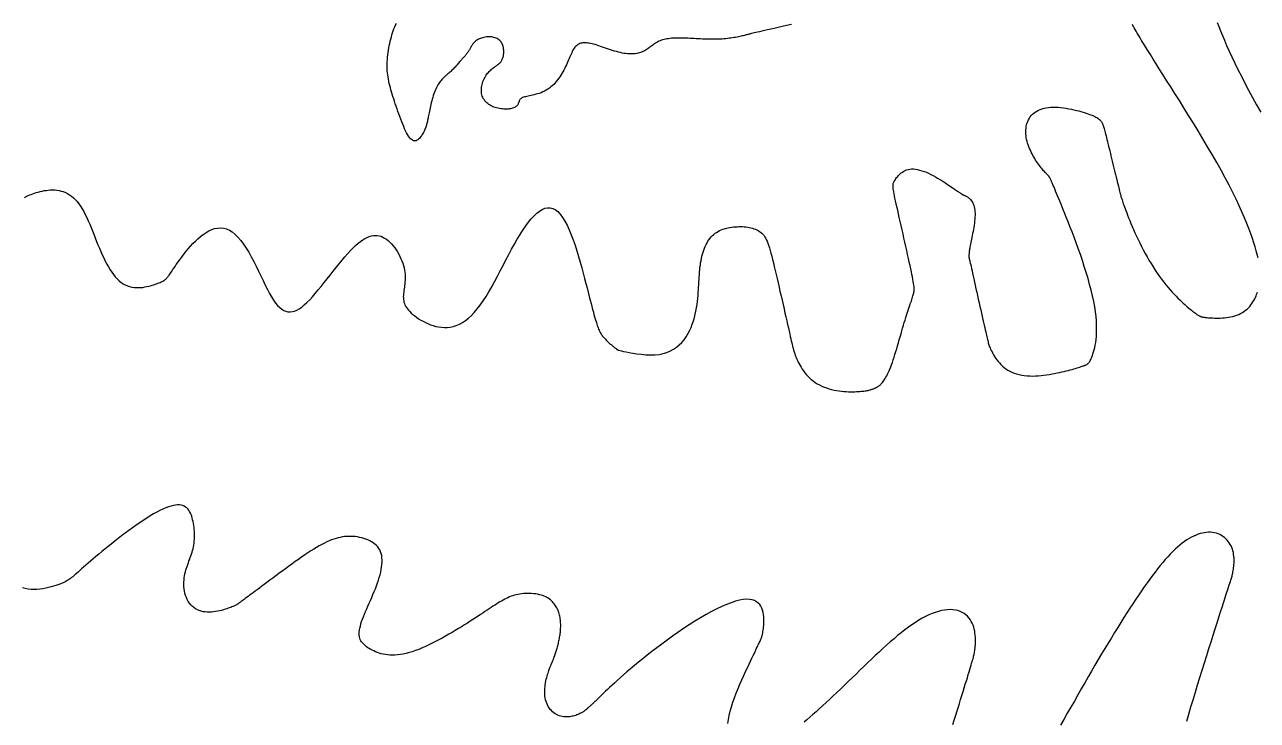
# Model space of a CAD drawing. Header units: millimetres. Extents: x 183 to 709, y 54 to 434.
# Drawn here: x 451.3 to 588.3, y 264.9 to 342.2 of the extents above; entities that cross this region are included whole.
import ezdxf

# ---------------------------------------------------------------- set-up
doc = ezdxf.new("R2010")
doc.units = ezdxf.units.MM

msp = doc.modelspace()

# ---------------------------------------------------------------- linework, layer by layer
for points in [[(536.51, 342.22), (535.98, 342.1), (535.49, 341.98), (535.03, 341.88), (534.6, 341.78), (534.21, 341.7), (533.86, 341.62), (533.53, 341.54), (533.24, 341.48), (532.98, 341.42), (532.75, 341.37), (532.55, 341.32), (532.37, 341.28), (532.22, 341.24), (532.09, 341.21), (531.98, 341.18), (531.88, 341.16), (531.8, 341.13), (531.72, 341.11), (531.64, 341.09), (531.56, 341.07), (531.48, 341.05), (531.38, 341.02), (531.28, 341), (531.16, 340.97), (531.04, 340.94), (530.91, 340.91), (530.77, 340.88), (530.62, 340.85), (530.47, 340.82), (530.31, 340.79), (530.14, 340.76), (529.96, 340.74), (529.78, 340.71), (529.59, 340.68), (529.4, 340.66), (529.21, 340.64), (529, 340.62), (528.8, 340.6), (528.59, 340.59), (528.38, 340.58), (528.16, 340.57), (527.95, 340.57), (527.73, 340.57), (527.51, 340.57), (527.28, 340.57), (527.06, 340.58), (526.83, 340.59), (526.61, 340.6), (526.38, 340.61), (526.15, 340.62), (525.93, 340.64), (525.7, 340.65), (525.48, 340.66), (525.26, 340.67), (525.04, 340.68), (524.82, 340.69), (524.6, 340.7), (524.39, 340.71), (524.18, 340.71), (523.98, 340.71), (523.78, 340.71), (523.58, 340.7), (523.39, 340.69), (523.2, 340.68), (523.02, 340.66), (522.84, 340.64), (522.67, 340.61), (522.51, 340.58), (522.35, 340.55), (522.2, 340.5), (522.06, 340.46), (521.92, 340.41), (521.79, 340.35), (521.66, 340.29), (521.54, 340.22), (521.42, 340.15), (521.31, 340.08), (521.2, 340.01), (521.1, 339.93), (520.99, 339.85), (520.89, 339.77), (520.79, 339.69), (520.68, 339.62), (520.58, 339.54), (520.47, 339.47), (520.36, 339.4), (520.24, 339.33), (520.12, 339.27), (520, 339.21), (519.87, 339.16), (519.74, 339.11), (519.61, 339.06), (519.46, 339.03), (519.32, 339), (519.16, 338.97), (519.01, 338.95), (518.84, 338.94), (518.67, 338.94), (518.49, 338.95), (518.31, 338.96), (518.12, 338.98), (517.92, 339.01), (517.71, 339.05), (517.5, 339.1), (517.29, 339.15), (517.07, 339.21), (516.85, 339.27), (516.62, 339.34), (516.4, 339.41), (516.18, 339.49), (515.96, 339.56), (515.74, 339.64), (515.52, 339.71), (515.31, 339.79), (515.11, 339.85), (514.91, 339.92), (514.71, 339.98), (514.53, 340.03), (514.35, 340.07), (514.19, 340.11), (514.03, 340.14), (513.87, 340.16), (513.73, 340.18), (513.59, 340.19), (513.46, 340.18), (513.33, 340.17), (513.21, 340.16), (513.1, 340.13), (512.99, 340.09), (512.89, 340.05), (512.79, 339.99), (512.7, 339.93), (512.61, 339.86), (512.53, 339.77), (512.45, 339.68), (512.38, 339.58), (512.3, 339.47), (512.23, 339.35), (512.16, 339.22), (512.09, 339.08), (512.02, 338.93), (511.95, 338.78), (511.88, 338.62), (511.81, 338.45), (511.74, 338.28), (511.66, 338.1), (511.58, 337.92), (511.5, 337.73), (511.41, 337.54), (511.32, 337.35), (511.22, 337.16), (511.12, 336.97), (511.01, 336.79), (510.89, 336.6), (510.78, 336.42), (510.65, 336.24), (510.52, 336.06), (510.38, 335.89), (510.24, 335.73), (510.1, 335.57), (509.94, 335.42), (509.78, 335.28), (509.62, 335.14), (509.44, 335.02), (509.27, 334.91), (509.08, 334.81), (508.89, 334.72), (508.7, 334.64), (508.51, 334.57), (508.31, 334.51), (508.12, 334.46), (507.93, 334.41), (507.75, 334.37), (507.58, 334.33), (507.41, 334.29), (507.26, 334.26), (507.11, 334.23), (506.98, 334.2), (506.85, 334.17), (506.74, 334.14), (506.64, 334.1), (506.56, 334.06), (506.49, 334.01), (506.43, 333.96), (506.38, 333.91), (506.34, 333.86), (506.3, 333.8), (506.27, 333.74), (506.25, 333.68), (506.23, 333.62), (506.2, 333.56), (506.18, 333.5), (506.16, 333.43), (506.13, 333.37), (506.1, 333.31), (506.06, 333.25), (506.01, 333.2), (505.95, 333.14), (505.89, 333.09), (505.81, 333.04), (505.73, 333), (505.63, 332.96), (505.53, 332.92), (505.42, 332.89), (505.29, 332.86), (505.16, 332.84), (505.02, 332.83), (504.87, 332.82), (504.72, 332.82), (504.56, 332.82), (504.4, 332.84), (504.24, 332.85), (504.07, 332.88), (503.91, 332.91), (503.75, 332.95), (503.6, 333), (503.45, 333.05), (503.3, 333.11), (503.15, 333.18), (503.02, 333.26), (502.89, 333.34), (502.76, 333.43), (502.65, 333.53), (502.54, 333.64), (502.44, 333.75), (502.35, 333.87), (502.27, 333.99), (502.2, 334.13), (502.15, 334.27), (502.11, 334.42), (502.08, 334.57), (502.06, 334.73), (502.05, 334.89), (502.05, 335.06), (502.07, 335.22), (502.09, 335.39), (502.13, 335.55), (502.17, 335.71), (502.23, 335.87), (502.29, 336.02), (502.35, 336.17), (502.43, 336.31), (502.5, 336.45), (502.58, 336.57), (502.66, 336.69), (502.75, 336.8), (502.83, 336.9), (502.92, 337), (503, 337.08), (503.09, 337.16), (503.18, 337.24), (503.26, 337.31), (503.34, 337.37), (503.43, 337.43), (503.51, 337.49), (503.59, 337.55), (503.67, 337.6), (503.75, 337.65), (503.82, 337.71), (503.89, 337.76), (503.96, 337.81), (504.02, 337.87), (504.09, 337.93), (504.14, 337.99), (504.2, 338.05), (504.25, 338.12), (504.3, 338.19), (504.34, 338.27), (504.38, 338.35), (504.41, 338.43), (504.45, 338.52), (504.47, 338.61), (504.5, 338.71), (504.52, 338.81), (504.53, 338.92), (504.54, 339.02), (504.55, 339.13), (504.55, 339.24), (504.54, 339.35), (504.53, 339.46), (504.52, 339.57), (504.5, 339.68), (504.47, 339.79), (504.44, 339.9), (504.4, 340), (504.35, 340.1), (504.3, 340.19), (504.24, 340.29), (504.17, 340.37), (504.09, 340.45), (504.01, 340.53), (503.91, 340.6), (503.81, 340.66), (503.7, 340.71), (503.58, 340.75), (503.45, 340.79), (503.32, 340.81), (503.18, 340.83), (503.04, 340.85), (502.9, 340.85), (502.76, 340.84), (502.62, 340.83), (502.48, 340.81), (502.34, 340.79), (502.2, 340.75), (502.08, 340.71), (501.95, 340.67), (501.84, 340.62), (501.73, 340.57), (501.63, 340.51), (501.54, 340.46), (501.45, 340.4), (501.37, 340.33), (501.3, 340.27), (501.24, 340.2), (501.18, 340.13), (501.12, 340.06), (501.07, 339.98), (501.02, 339.91), (500.97, 339.84), (500.93, 339.76), (500.89, 339.69), (500.84, 339.61), (500.8, 339.54), (500.76, 339.47), (500.72, 339.39), (500.67, 339.32), (500.62, 339.25), (500.58, 339.18), (500.53, 339.11), (500.47, 339.03), (500.42, 338.96), (500.36, 338.89), (500.3, 338.82), (500.24, 338.75), (500.17, 338.67), (500.11, 338.6), (500.04, 338.52), (499.97, 338.44), (499.9, 338.36), (499.83, 338.28), (499.75, 338.19), (499.68, 338.11), (499.6, 338.02), (499.53, 337.93), (499.45, 337.84), (499.37, 337.75), (499.29, 337.66), (499.21, 337.57), (499.13, 337.48), (499.04, 337.39), (498.96, 337.3), (498.87, 337.22), (498.78, 337.13), (498.7, 337.04), (498.61, 336.96), (498.51, 336.88), (498.42, 336.8), (498.33, 336.72), (498.23, 336.64), (498.14, 336.57), (498.04, 336.48), (497.95, 336.4), (497.85, 336.31), (497.76, 336.22), (497.67, 336.12), (497.57, 336.01), (497.48, 335.9), (497.39, 335.78), (497.31, 335.65), (497.22, 335.51), (497.14, 335.37), (497.06, 335.21), (496.99, 335.05), (496.91, 334.87), (496.84, 334.69), (496.78, 334.51), (496.71, 334.32), (496.65, 334.12), (496.6, 333.92), (496.54, 333.73), (496.49, 333.53), (496.44, 333.33), (496.4, 333.14), (496.35, 332.95), (496.31, 332.76), (496.28, 332.59), (496.24, 332.42), (496.21, 332.25), (496.18, 332.1), (496.15, 331.96), (496.13, 331.83), (496.1, 331.7), (496.08, 331.58), (496.05, 331.46), (496.03, 331.34), (496, 331.23), (495.97, 331.12), (495.94, 331.02), (495.91, 330.91), (495.87, 330.8), (495.83, 330.69), (495.78, 330.58), (495.73, 330.47), (495.68, 330.35), (495.62, 330.23), (495.56, 330.11), (495.49, 329.99), (495.42, 329.88), (495.34, 329.77), (495.26, 329.66), (495.17, 329.57), (495.08, 329.48), (494.99, 329.41), (494.9, 329.35), (494.8, 329.31), (494.7, 329.29), (494.6, 329.29), (494.5, 329.31), (494.39, 329.35), (494.29, 329.43), (494.18, 329.53), (494.07, 329.65), (493.96, 329.81), (493.85, 329.98), (493.74, 330.18), (493.63, 330.39), (493.52, 330.63), (493.42, 330.88), (493.31, 331.14), (493.2, 331.42), (493.09, 331.7), (492.99, 331.99), (492.89, 332.28), (492.78, 332.57), (492.68, 332.86), (492.59, 333.15), (492.49, 333.42), (492.4, 333.69), (492.32, 333.96), (492.23, 334.22), (492.15, 334.47), (492.08, 334.72), (492, 334.96), (491.94, 335.2), (491.88, 335.44), (491.82, 335.68), (491.77, 335.92), (491.72, 336.15), (491.68, 336.39), (491.65, 336.62), (491.62, 336.86), (491.6, 337.1), (491.59, 337.35), (491.59, 337.59), (491.59, 337.84), (491.6, 338.09), (491.61, 338.34), (491.63, 338.59), (491.66, 338.85), (491.69, 339.1), (491.73, 339.36), (491.77, 339.61), (491.81, 339.86), (491.87, 340.11), (491.92, 340.36), (491.98, 340.6), (492.05, 340.84), (492.12, 341.07), (492.19, 341.3), (492.26, 341.52), (492.34, 341.73), (492.43, 341.94), (492.52, 342.13), (492.61, 342.32)], [(588.37, 316.31), (588.28, 316.68), (588.17, 317.08), (588.05, 317.51), (587.9, 317.97), (587.74, 318.46), (587.56, 318.98), (587.35, 319.54), (587.12, 320.12), (586.87, 320.75), (586.58, 321.4), (586.27, 322.09), (585.93, 322.81), (585.55, 323.57), (585.15, 324.36), (584.71, 325.18), (584.25, 326.02), (583.77, 326.88), (583.27, 327.76), (582.75, 328.64), (582.23, 329.52), (581.7, 330.4), (581.18, 331.26), (580.65, 332.12), (580.13, 332.95), (579.62, 333.76), (579.13, 334.54), (578.66, 335.28), (578.21, 335.99), (577.78, 336.66), (577.39, 337.28), (577.03, 337.85), (576.7, 338.38), (576.4, 338.87), (576.12, 339.32), (575.87, 339.73), (575.64, 340.1), (575.43, 340.44), (575.25, 340.75), (575.09, 341.02), (574.94, 341.26), (574.81, 341.48), (574.7, 341.67), (574.61, 341.84), (574.53, 341.98), (574.46, 342.11), (574.4, 342.21)], [(583.83, 342.43), (584, 341.99), (584.19, 341.52), (584.4, 341.01), (584.62, 340.46), (584.87, 339.88), (585.15, 339.27), (585.45, 338.61), (585.78, 337.93), (586.13, 337.21), (586.51, 336.47), (586.9, 335.7), (587.32, 334.92), (587.76, 334.12), (588.21, 333.3), (588.68, 332.48)], [(451.27, 322.99), (451.4, 323.06), (451.54, 323.14), (451.7, 323.21), (451.86, 323.28), (452.03, 323.35), (452.21, 323.42), (452.39, 323.48), (452.59, 323.55), (452.79, 323.61), (453.01, 323.66), (453.23, 323.71), (453.45, 323.76), (453.68, 323.79), (453.92, 323.82), (454.15, 323.84), (454.39, 323.84), (454.64, 323.84), (454.88, 323.81), (455.12, 323.78), (455.36, 323.72), (455.59, 323.65), (455.83, 323.56), (456.06, 323.44), (456.28, 323.31), (456.5, 323.15), (456.72, 322.97), (456.92, 322.76), (457.13, 322.54), (457.32, 322.29), (457.51, 322.03), (457.69, 321.74), (457.87, 321.43), (458.04, 321.11), (458.21, 320.77), (458.37, 320.41), (458.53, 320.05), (458.68, 319.67), (458.83, 319.29), (458.99, 318.91), (459.14, 318.52), (459.29, 318.13), (459.45, 317.75), (459.6, 317.37), (459.76, 317), (459.92, 316.64), (460.09, 316.28), (460.26, 315.94), (460.43, 315.6), (460.61, 315.28), (460.79, 314.98), (460.98, 314.69), (461.17, 314.43), (461.37, 314.18), (461.58, 313.95), (461.79, 313.75), (462.01, 313.57), (462.24, 313.42), (462.48, 313.3), (462.72, 313.19), (462.96, 313.11), (463.21, 313.05), (463.46, 313.02), (463.7, 312.99), (463.95, 312.99), (464.19, 313), (464.42, 313.02), (464.65, 313.06), (464.87, 313.1), (465.09, 313.15), (465.29, 313.2), (465.48, 313.26), (465.66, 313.31), (465.82, 313.37), (465.97, 313.42), (466.11, 313.47), (466.24, 313.52), (466.36, 313.57), (466.47, 313.62), (466.57, 313.67), (466.67, 313.72), (466.75, 313.77), (466.83, 313.83), (466.91, 313.88), (466.98, 313.94), (467.05, 314.01), (467.11, 314.07), (467.18, 314.15), (467.24, 314.22), (467.3, 314.3), (467.37, 314.39), (467.44, 314.49), (467.51, 314.59), (467.59, 314.71), (467.68, 314.85), (467.78, 314.99), (467.89, 315.16), (468.01, 315.34), (468.15, 315.54), (468.3, 315.76), (468.46, 315.99), (468.64, 316.24), (468.83, 316.49), (469.03, 316.76), (469.25, 317.03), (469.49, 317.32), (469.74, 317.6), (470, 317.88), (470.27, 318.15), (470.55, 318.42), (470.85, 318.67), (471.15, 318.9), (471.46, 319.1), (471.77, 319.28), (472.09, 319.43), (472.41, 319.54), (472.74, 319.6), (473.07, 319.63), (473.39, 319.6), (473.72, 319.51), (474.05, 319.37), (474.37, 319.17), (474.69, 318.9), (475, 318.59), (475.31, 318.23), (475.61, 317.82), (475.91, 317.38), (476.2, 316.91), (476.48, 316.41), (476.76, 315.89), (477.03, 315.36), (477.28, 314.82), (477.54, 314.29), (477.79, 313.77), (478.03, 313.26), (478.27, 312.79), (478.5, 312.35), (478.73, 311.95), (478.96, 311.59), (479.19, 311.28), (479.41, 311.01), (479.64, 310.79), (479.87, 310.6), (480.1, 310.46), (480.33, 310.36), (480.56, 310.31), (480.8, 310.29), (481.05, 310.32), (481.3, 310.38), (481.56, 310.49), (481.82, 310.64), (482.1, 310.83), (482.38, 311.06), (482.67, 311.33), (482.98, 311.64), (483.29, 311.98), (483.6, 312.34), (483.93, 312.73), (484.26, 313.13), (484.59, 313.54), (484.92, 313.97), (485.25, 314.39), (485.59, 314.81), (485.92, 315.23), (486.25, 315.64), (486.57, 316.04), (486.89, 316.42), (487.2, 316.77), (487.5, 317.1), (487.79, 317.4), (488.08, 317.67), (488.35, 317.91), (488.62, 318.11), (488.87, 318.29), (489.12, 318.45), (489.36, 318.57), (489.6, 318.67), (489.83, 318.73), (490.05, 318.78), (490.27, 318.79), (490.48, 318.78), (490.69, 318.75), (490.9, 318.69), (491.1, 318.6), (491.3, 318.49), (491.5, 318.36), (491.7, 318.21), (491.89, 318.03), (492.07, 317.84), (492.25, 317.64), (492.42, 317.42), (492.58, 317.19), (492.73, 316.95), (492.87, 316.7), (493, 316.45), (493.12, 316.2), (493.22, 315.95), (493.32, 315.69), (493.39, 315.44), (493.46, 315.19), (493.51, 314.94), (493.55, 314.71), (493.57, 314.47), (493.58, 314.25), (493.58, 314.03), (493.58, 313.82), (493.56, 313.61), (493.54, 313.41), (493.52, 313.22), (493.5, 313.03), (493.47, 312.84), (493.45, 312.66), (493.42, 312.49), (493.4, 312.32), (493.39, 312.15), (493.38, 311.99), (493.39, 311.83), (493.4, 311.68), (493.42, 311.53), (493.45, 311.38), (493.5, 311.23), (493.56, 311.08), (493.64, 310.93), (493.73, 310.78), (493.84, 310.63), (493.97, 310.48), (494.11, 310.32), (494.27, 310.17), (494.45, 310.01), (494.65, 309.85), (494.86, 309.7), (495.08, 309.54), (495.32, 309.39), (495.57, 309.25), (495.83, 309.11), (496.11, 308.99), (496.39, 308.87), (496.69, 308.77), (496.99, 308.68), (497.3, 308.62), (497.62, 308.58), (497.94, 308.56), (498.27, 308.57), (498.6, 308.6), (498.93, 308.67), (499.27, 308.78), (499.61, 308.92), (499.94, 309.1), (500.28, 309.32), (500.61, 309.59), (500.94, 309.89), (501.27, 310.24), (501.6, 310.63), (501.93, 311.05), (502.25, 311.51), (502.57, 312.01), (502.89, 312.53), (503.21, 313.08), (503.53, 313.65), (503.84, 314.25), (504.16, 314.85), (504.47, 315.46), (504.78, 316.06), (505.09, 316.66), (505.41, 317.25), (505.72, 317.82), (506.04, 318.37), (506.35, 318.89), (506.67, 319.38), (506.98, 319.84), (507.29, 320.26), (507.6, 320.64), (507.91, 320.97), (508.22, 321.26), (508.52, 321.5), (508.82, 321.68), (509.12, 321.81), (509.41, 321.87), (509.7, 321.87), (509.99, 321.79), (510.27, 321.65), (510.54, 321.43), (510.81, 321.14), (511.07, 320.78), (511.32, 320.37), (511.57, 319.91), (511.81, 319.41), (512.04, 318.86), (512.26, 318.29), (512.47, 317.69), (512.67, 317.07), (512.86, 316.45), (513.04, 315.82), (513.21, 315.2), (513.37, 314.6), (513.52, 314.02), (513.67, 313.46), (513.8, 312.95), (513.92, 312.47), (514.04, 312.02), (514.14, 311.61), (514.24, 311.23), (514.33, 310.88), (514.42, 310.55), (514.5, 310.26), (514.57, 309.99), (514.64, 309.74), (514.71, 309.51), (514.77, 309.3), (514.83, 309.12), (514.88, 308.94), (514.93, 308.79), (514.98, 308.64), (515.03, 308.51), (515.08, 308.39), (515.13, 308.28), (515.17, 308.17), (515.22, 308.08), (515.27, 307.99), (515.32, 307.9), (515.38, 307.81), (515.43, 307.73), (515.49, 307.64), (515.56, 307.56), (515.62, 307.48), (515.69, 307.4), (515.76, 307.32), (515.83, 307.25), (515.91, 307.17), (515.98, 307.09), (516.06, 307.02), (516.14, 306.94), (516.22, 306.87), (516.3, 306.79), (516.38, 306.72), (516.46, 306.66), (516.54, 306.59), (516.61, 306.53), (516.69, 306.47), (516.76, 306.41), (516.83, 306.35), (516.9, 306.3), (516.96, 306.25), (517.02, 306.21), (517.07, 306.17), (517.12, 306.13), (517.18, 306.1), (517.25, 306.06), (517.34, 306.03), (517.46, 305.99), (517.63, 305.95), (517.85, 305.9), (518.13, 305.84), (518.48, 305.77), (518.88, 305.7), (519.34, 305.64), (519.82, 305.58), (520.32, 305.54), (520.83, 305.52), (521.33, 305.53), (521.81, 305.57), (522.26, 305.66), (522.68, 305.78), (523.07, 305.95), (523.42, 306.14), (523.75, 306.37), (524.05, 306.62), (524.33, 306.9), (524.58, 307.2), (524.8, 307.52), (525.01, 307.85), (525.19, 308.2), (525.35, 308.56), (525.49, 308.92), (525.62, 309.29), (525.73, 309.66), (525.82, 310.03), (525.9, 310.39), (525.97, 310.75), (526.02, 311.1), (526.07, 311.45), (526.1, 311.79), (526.13, 312.12), (526.16, 312.44), (526.18, 312.75), (526.19, 313.05), (526.21, 313.34), (526.23, 313.63), (526.24, 313.91), (526.26, 314.18), (526.28, 314.45), (526.3, 314.71), (526.32, 314.97), (526.35, 315.23), (526.39, 315.48), (526.42, 315.74), (526.47, 315.98), (526.52, 316.23), (526.57, 316.47), (526.63, 316.7), (526.7, 316.93), (526.77, 317.15), (526.85, 317.36), (526.93, 317.57), (527.03, 317.77), (527.13, 317.96), (527.23, 318.14), (527.35, 318.31), (527.47, 318.47), (527.6, 318.62), (527.74, 318.77), (527.88, 318.9), (528.03, 319.02), (528.19, 319.13), (528.36, 319.23), (528.53, 319.32), (528.71, 319.4), (528.89, 319.47), (529.08, 319.53), (529.28, 319.59), (529.47, 319.64), (529.67, 319.67), (529.87, 319.71), (530.07, 319.73), (530.28, 319.75), (530.48, 319.76), (530.68, 319.77), (530.88, 319.77), (531.07, 319.77), (531.27, 319.75), (531.46, 319.73), (531.65, 319.71), (531.83, 319.68), (532.01, 319.64), (532.18, 319.59), (532.35, 319.53), (532.51, 319.47), (532.66, 319.4), (532.81, 319.33), (532.95, 319.24), (533.08, 319.15), (533.21, 319.05), (533.32, 318.93), (533.43, 318.81), (533.53, 318.67), (533.63, 318.51), (533.72, 318.34), (533.81, 318.15), (533.9, 317.93), (533.98, 317.69), (534.07, 317.42), (534.15, 317.13), (534.23, 316.82), (534.32, 316.48), (534.41, 316.12), (534.5, 315.74), (534.6, 315.33), (534.7, 314.9), (534.8, 314.46), (534.91, 314), (535.02, 313.53), (535.13, 313.04), (535.24, 312.56), (535.36, 312.07), (535.47, 311.58), (535.58, 311.1), (535.69, 310.63), (535.79, 310.17), (535.89, 309.73), (535.99, 309.3), (536.08, 308.9), (536.17, 308.52), (536.25, 308.17), (536.32, 307.85), (536.38, 307.57), (536.44, 307.31), (536.49, 307.07), (536.54, 306.86), (536.59, 306.68), (536.63, 306.51), (536.66, 306.35), (536.7, 306.22), (536.73, 306.09), (536.76, 305.97), (536.8, 305.85), (536.84, 305.74), (536.88, 305.62), (536.92, 305.49), (536.98, 305.36), (537.04, 305.21), (537.11, 305.05), (537.18, 304.88), (537.27, 304.71), (537.37, 304.52), (537.48, 304.33), (537.59, 304.14), (537.72, 303.94), (537.86, 303.74), (538, 303.54), (538.16, 303.35), (538.34, 303.16), (538.52, 302.97), (538.72, 302.79), (538.93, 302.62), (539.15, 302.46), (539.38, 302.32), (539.63, 302.18), (539.89, 302.05), (540.15, 301.94), (540.42, 301.84), (540.7, 301.75), (540.98, 301.67), (541.26, 301.61), (541.53, 301.55), (541.81, 301.51), (542.08, 301.48), (542.35, 301.46), (542.61, 301.44), (542.86, 301.43), (543.1, 301.43), (543.32, 301.43), (543.54, 301.43), (543.74, 301.44), (543.93, 301.44), (544.1, 301.46), (544.26, 301.47), (544.42, 301.48), (544.56, 301.5), (544.69, 301.52), (544.81, 301.54), (544.93, 301.56), (545.03, 301.58), (545.13, 301.61), (545.22, 301.63), (545.31, 301.65), (545.38, 301.67), (545.45, 301.7), (545.52, 301.72), (545.59, 301.74), (545.64, 301.76), (545.7, 301.79), (545.75, 301.81), (545.81, 301.83), (545.86, 301.86), (545.91, 301.88), (545.96, 301.9), (546.01, 301.93), (546.07, 301.96), (546.12, 301.99), (546.18, 302.03), (546.24, 302.07), (546.3, 302.12), (546.36, 302.17), (546.42, 302.23), (546.49, 302.3), (546.56, 302.37), (546.63, 302.46), (546.7, 302.55), (546.78, 302.66), (546.85, 302.77), (546.93, 302.9), (547.02, 303.04), (547.1, 303.19), (547.18, 303.36), (547.27, 303.54), (547.36, 303.74), (547.45, 303.95), (547.54, 304.18), (547.63, 304.43), (547.73, 304.69), (547.82, 304.97), (547.92, 305.26), (548.01, 305.57), (548.11, 305.88), (548.21, 306.2), (548.3, 306.53), (548.4, 306.86), (548.5, 307.2), (548.59, 307.53), (548.69, 307.86), (548.78, 308.18), (548.87, 308.5), (548.96, 308.81), (549.05, 309.11), (549.14, 309.39), (549.22, 309.66), (549.3, 309.92), (549.38, 310.16), (549.45, 310.39), (549.53, 310.6), (549.6, 310.8), (549.66, 311), (549.72, 311.18), (549.78, 311.35), (549.84, 311.5), (549.89, 311.66), (549.93, 311.8), (549.98, 311.93), (550.02, 312.06), (550.05, 312.18), (550.08, 312.29), (550.11, 312.4), (550.13, 312.5), (550.14, 312.61), (550.15, 312.72), (550.15, 312.84), (550.15, 312.97), (550.14, 313.12), (550.12, 313.28), (550.09, 313.47), (550.05, 313.68), (550.01, 313.91), (549.96, 314.17), (549.9, 314.45), (549.84, 314.75), (549.77, 315.08), (549.69, 315.44), (549.61, 315.82), (549.52, 316.23), (549.42, 316.66), (549.32, 317.1), (549.22, 317.55), (549.12, 318.02), (549.02, 318.48), (548.91, 318.95), (548.81, 319.42), (548.7, 319.88), (548.6, 320.33), (548.5, 320.77), (548.41, 321.19), (548.32, 321.59), (548.23, 321.97), (548.16, 322.31), (548.09, 322.63), (548.02, 322.92), (547.97, 323.18), (547.92, 323.41), (547.88, 323.62), (547.84, 323.8), (547.82, 323.96), (547.81, 324.11), (547.8, 324.24), (547.8, 324.35), (547.81, 324.45), (547.83, 324.54), (547.86, 324.63), (547.9, 324.72), (547.94, 324.81), (548, 324.9), (548.06, 324.99), (548.13, 325.1), (548.2, 325.21), (548.29, 325.31), (548.38, 325.42), (548.49, 325.53), (548.6, 325.64), (548.72, 325.74), (548.85, 325.83), (548.99, 325.92), (549.15, 325.99), (549.31, 326.06), (549.48, 326.11), (549.67, 326.15), (549.87, 326.17), (550.07, 326.17), (550.29, 326.15), (550.52, 326.11), (550.76, 326.05), (551.01, 325.98), (551.26, 325.9), (551.51, 325.8), (551.76, 325.69), (552.02, 325.57), (552.27, 325.43), (552.52, 325.3), (552.76, 325.16), (553, 325.01), (553.23, 324.87), (553.45, 324.73), (553.66, 324.59), (553.85, 324.46), (554.04, 324.34), (554.2, 324.23), (554.36, 324.12), (554.5, 324.03), (554.63, 323.94), (554.75, 323.86), (554.86, 323.79), (554.95, 323.72), (555.04, 323.66), (555.12, 323.61), (555.19, 323.56), (555.25, 323.52), (555.31, 323.48), (555.35, 323.45), (555.39, 323.42), (555.43, 323.39), (555.45, 323.37), (555.48, 323.36), (555.5, 323.34), (555.52, 323.33), (555.54, 323.32), (555.56, 323.31), (555.58, 323.3), (555.6, 323.29), (555.63, 323.28), (555.66, 323.27), (555.69, 323.26), (555.73, 323.24), (555.77, 323.22), (555.82, 323.2), (555.87, 323.18), (555.93, 323.15), (555.99, 323.11), (556.06, 323.07), (556.13, 323.02), (556.2, 322.97), (556.27, 322.91), (556.34, 322.84), (556.41, 322.76), (556.49, 322.68), (556.55, 322.58), (556.62, 322.48), (556.68, 322.36), (556.74, 322.24), (556.79, 322.1), (556.83, 321.95), (556.86, 321.79), (556.89, 321.62), (556.91, 321.44), (556.92, 321.24), (556.92, 321.04), (556.91, 320.82), (556.89, 320.6), (556.87, 320.37), (556.84, 320.15), (556.81, 319.91), (556.77, 319.68), (556.73, 319.45), (556.69, 319.22), (556.64, 319), (556.6, 318.78), (556.55, 318.57), (556.51, 318.36), (556.47, 318.17), (556.44, 317.99), (556.4, 317.82), (556.38, 317.67), (556.35, 317.52), (556.33, 317.39), (556.31, 317.26), (556.29, 317.15), (556.28, 317.04), (556.27, 316.95), (556.26, 316.86), (556.25, 316.78), (556.25, 316.71), (556.24, 316.64), (556.24, 316.59), (556.24, 316.54), (556.24, 316.49), (556.24, 316.46), (556.24, 316.42), (556.24, 316.39), (556.25, 316.35), (556.26, 316.3), (556.27, 316.24), (556.28, 316.17), (556.3, 316.08), (556.33, 315.98), (556.35, 315.85), (556.39, 315.69), (556.43, 315.52), (556.47, 315.32), (556.52, 315.1), (556.58, 314.85), (556.64, 314.58), (556.71, 314.28), (556.78, 313.95), (556.86, 313.61), (556.94, 313.25), (557.02, 312.87), (557.11, 312.49), (557.2, 312.1), (557.28, 311.7), (557.37, 311.31), (557.46, 310.91), (557.55, 310.53), (557.63, 310.16), (557.71, 309.79), (557.79, 309.45), (557.86, 309.13), (557.93, 308.83), (557.99, 308.55), (558.05, 308.3), (558.1, 308.08), (558.15, 307.87), (558.19, 307.69), (558.23, 307.52), (558.26, 307.37), (558.3, 307.23), (558.33, 307.1), (558.36, 306.98), (558.39, 306.87), (558.42, 306.76), (558.46, 306.65), (558.5, 306.54), (558.54, 306.42), (558.59, 306.3), (558.65, 306.16), (558.72, 306.01), (558.8, 305.85), (558.89, 305.68), (558.98, 305.51), (559.09, 305.33), (559.2, 305.15), (559.33, 304.97), (559.47, 304.79), (559.62, 304.62), (559.78, 304.45), (559.95, 304.28), (560.14, 304.12), (560.34, 303.97), (560.55, 303.83), (560.78, 303.7), (561.02, 303.59), (561.27, 303.49), (561.54, 303.4), (561.81, 303.33), (562.1, 303.27), (562.39, 303.23), (562.69, 303.19), (563, 303.18), (563.31, 303.17), (563.62, 303.18), (563.94, 303.2), (564.25, 303.22), (564.56, 303.26), (564.87, 303.3), (565.18, 303.35), (565.47, 303.4), (565.76, 303.45), (566.04, 303.51), (566.31, 303.56), (566.57, 303.62), (566.82, 303.68), (567.06, 303.73), (567.29, 303.79), (567.5, 303.85), (567.71, 303.91), (567.91, 303.96), (568.09, 304.02), (568.26, 304.07), (568.42, 304.12), (568.57, 304.17), (568.71, 304.21), (568.83, 304.25), (568.93, 304.29), (569.03, 304.32), (569.12, 304.36), (569.19, 304.39), (569.26, 304.42), (569.33, 304.46), (569.38, 304.5), (569.44, 304.54), (569.49, 304.59), (569.55, 304.65), (569.6, 304.72), (569.66, 304.8), (569.71, 304.89), (569.77, 305), (569.83, 305.13), (569.89, 305.27), (569.96, 305.44), (570.02, 305.63), (570.09, 305.84), (570.16, 306.07), (570.22, 306.33), (570.28, 306.61), (570.33, 306.91), (570.37, 307.24), (570.4, 307.6), (570.42, 307.98), (570.43, 308.39), (570.42, 308.83), (570.4, 309.29), (570.36, 309.79), (570.29, 310.31), (570.21, 310.86), (570.1, 311.45), (569.97, 312.06), (569.82, 312.69), (569.65, 313.33), (569.47, 313.99), (569.27, 314.66), (569.06, 315.33), (568.84, 316), (568.62, 316.67), (568.39, 317.32), (568.15, 317.96), (567.92, 318.59), (567.69, 319.19), (567.46, 319.77), (567.25, 320.31), (567.04, 320.83), (566.85, 321.3), (566.68, 321.75), (566.51, 322.15), (566.36, 322.53), (566.22, 322.87), (566.09, 323.18), (565.97, 323.46), (565.87, 323.72), (565.77, 323.95), (565.69, 324.15), (565.61, 324.34), (565.54, 324.5), (565.48, 324.64), (565.42, 324.76), (565.38, 324.87), (565.34, 324.96), (565.3, 325.03), (565.27, 325.1), (565.25, 325.15), (565.22, 325.2), (565.2, 325.23), (565.18, 325.27), (565.16, 325.3), (565.13, 325.33), (565.1, 325.37), (565.07, 325.4), (565.03, 325.44), (564.99, 325.48), (564.95, 325.53), (564.89, 325.59), (564.84, 325.65), (564.77, 325.72), (564.7, 325.79), (564.62, 325.88), (564.54, 325.97), (564.45, 326.08), (564.36, 326.19), (564.27, 326.3), (564.17, 326.43), (564.07, 326.56), (563.97, 326.7), (563.86, 326.85), (563.76, 327), (563.65, 327.16), (563.55, 327.32), (563.45, 327.5), (563.35, 327.67), (563.25, 327.86), (563.15, 328.04), (563.06, 328.24), (562.98, 328.43), (562.9, 328.64), (562.83, 328.84), (562.76, 329.05), (562.7, 329.25), (562.65, 329.46), (562.61, 329.67), (562.59, 329.88), (562.57, 330.09), (562.56, 330.3), (562.57, 330.5), (562.58, 330.71), (562.61, 330.9), (562.65, 331.09), (562.71, 331.28), (562.77, 331.46), (562.85, 331.63), (562.95, 331.8), (563.05, 331.95), (563.17, 332.1), (563.3, 332.24), (563.45, 332.37), (563.61, 332.49), (563.78, 332.6), (563.96, 332.7), (564.16, 332.78), (564.37, 332.86), (564.59, 332.92), (564.83, 332.97), (565.07, 333.01), (565.33, 333.03), (565.61, 333.03), (565.88, 333.03), (566.17, 333.02), (566.46, 332.99), (566.75, 332.96), (567.05, 332.91), (567.34, 332.86), (567.62, 332.81), (567.9, 332.75), (568.18, 332.68), (568.44, 332.61), (568.69, 332.54), (568.94, 332.47), (569.16, 332.4), (569.38, 332.33), (569.57, 332.26), (569.76, 332.19), (569.92, 332.13), (570.07, 332.06), (570.21, 332), (570.34, 331.94), (570.45, 331.87), (570.56, 331.81), (570.65, 331.74), (570.73, 331.67), (570.81, 331.6), (570.88, 331.53), (570.94, 331.45), (570.99, 331.37), (571.04, 331.29), (571.09, 331.2), (571.13, 331.11), (571.17, 331.01), (571.2, 330.9), (571.24, 330.79), (571.27, 330.66), (571.31, 330.53), (571.35, 330.38), (571.39, 330.22), (571.43, 330.05), (571.47, 329.86), (571.52, 329.66), (571.57, 329.44), (571.63, 329.22), (571.69, 328.98), (571.75, 328.72), (571.81, 328.46), (571.88, 328.19), (571.95, 327.9), (572.02, 327.61), (572.09, 327.32), (572.16, 327.02), (572.24, 326.72), (572.31, 326.42), (572.38, 326.12), (572.46, 325.83), (572.53, 325.54), (572.59, 325.26), (572.66, 325), (572.72, 324.74), (572.78, 324.5), (572.84, 324.27), (572.89, 324.06), (572.94, 323.87), (572.98, 323.7), (573.02, 323.54), (573.06, 323.39), (573.1, 323.25), (573.13, 323.12), (573.17, 322.99), (573.21, 322.87), (573.25, 322.74), (573.29, 322.6), (573.34, 322.46), (573.39, 322.31), (573.45, 322.14), (573.51, 321.96), (573.59, 321.76), (573.67, 321.54), (573.77, 321.3), (573.87, 321.03), (573.98, 320.75), (574.11, 320.44), (574.24, 320.12), (574.38, 319.78), (574.53, 319.44), (574.69, 319.08), (574.86, 318.71), (575.04, 318.33), (575.22, 317.95), (575.41, 317.57), (575.61, 317.18), (575.81, 316.79), (576.03, 316.41), (576.24, 316.03), (576.47, 315.66), (576.7, 315.29), (576.93, 314.93), (577.17, 314.58), (577.41, 314.24), (577.65, 313.92), (577.88, 313.6), (578.12, 313.31), (578.36, 313.02), (578.59, 312.75), (578.82, 312.5), (579.04, 312.26), (579.25, 312.03), (579.46, 311.82), (579.67, 311.62), (579.86, 311.44), (580.04, 311.27), (580.22, 311.11), (580.38, 310.96), (580.54, 310.82), (580.69, 310.69), (580.83, 310.58), (580.96, 310.47), (581.08, 310.37), (581.2, 310.29), (581.3, 310.21), (581.4, 310.14), (581.49, 310.07), (581.57, 310.02), (581.65, 309.97), (581.72, 309.93), (581.78, 309.89), (581.83, 309.86), (581.88, 309.83), (581.92, 309.81), (581.96, 309.79), (582.01, 309.77), (582.05, 309.76), (582.1, 309.74), (582.16, 309.73), (582.23, 309.72), (582.3, 309.71), (582.39, 309.69), (582.48, 309.68), (582.59, 309.67), (582.71, 309.66), (582.85, 309.64), (583, 309.63), (583.17, 309.62), (583.35, 309.62), (583.54, 309.61), (583.74, 309.61), (583.95, 309.61), (584.17, 309.61), (584.4, 309.62), (584.63, 309.64), (584.86, 309.67), (585.09, 309.7), (585.32, 309.74), (585.55, 309.79), (585.78, 309.85), (586, 309.92), (586.22, 310.01), (586.42, 310.1), (586.62, 310.21), (586.8, 310.33), (586.98, 310.47), (587.15, 310.61), (587.3, 310.76), (587.44, 310.91), (587.57, 311.07), (587.69, 311.23), (587.8, 311.4), (587.9, 311.57), (587.99, 311.73), (588.07, 311.9), (588.14, 312.06), (588.21, 312.21), (588.27, 312.36), (588.32, 312.5)], [(529.45, 264.56), (529.5, 265), (529.59, 265.46), (529.7, 265.93), (529.84, 266.43), (530, 266.93), (530.18, 267.44), (530.37, 267.95), (530.58, 268.45), (530.79, 268.95), (531, 269.44), (531.22, 269.9), (531.42, 270.35), (531.62, 270.76), (531.8, 271.15), (531.97, 271.5), (532.12, 271.82), (532.26, 272.12), (532.39, 272.39), (532.5, 272.63), (532.6, 272.85), (532.7, 273.04), (532.78, 273.22), (532.85, 273.37), (532.91, 273.5), (532.97, 273.62), (533.02, 273.72), (533.06, 273.81), (533.09, 273.88), (533.12, 273.94), (533.14, 273.99), (533.16, 274.04), (533.18, 274.08), (533.2, 274.12), (533.21, 274.16), (533.22, 274.21), (533.24, 274.26), (533.26, 274.34), (533.28, 274.42), (533.3, 274.53), (533.33, 274.65), (533.35, 274.78), (533.38, 274.94), (533.4, 275.11), (533.42, 275.29), (533.44, 275.49), (533.45, 275.71), (533.46, 275.94), (533.46, 276.18), (533.44, 276.42), (533.41, 276.67), (533.37, 276.91), (533.31, 277.15), (533.22, 277.37), (533.12, 277.59), (532.99, 277.78), (532.83, 277.95), (532.64, 278.1), (532.42, 278.22), (532.16, 278.31), (531.87, 278.36), (531.54, 278.37), (531.16, 278.34), (530.75, 278.26), (530.3, 278.15), (529.82, 277.99), (529.31, 277.8), (528.77, 277.57), (528.21, 277.31), (527.62, 277.01), (527.02, 276.67), (526.4, 276.31), (525.78, 275.93), (525.15, 275.53), (524.52, 275.11), (523.9, 274.69), (523.28, 274.26), (522.69, 273.83), (522.11, 273.4), (521.55, 272.98), (521.01, 272.57), (520.49, 272.16), (519.99, 271.77), (519.52, 271.38), (519.07, 271.01), (518.64, 270.65), (518.23, 270.3), (517.85, 269.97), (517.49, 269.65), (517.15, 269.35), (516.84, 269.07), (516.56, 268.81), (516.3, 268.57), (516.06, 268.35), (515.85, 268.15), (515.67, 267.98), (515.51, 267.82), (515.37, 267.68), (515.25, 267.57), (515.15, 267.46), (515.06, 267.37), (514.98, 267.3), (514.92, 267.24), (514.86, 267.18), (514.82, 267.14), (514.78, 267.1), (514.74, 267.06), (514.7, 267.03), (514.67, 267), (514.63, 266.96), (514.59, 266.93), (514.55, 266.89), (514.5, 266.84), (514.45, 266.8), (514.4, 266.75), (514.35, 266.71), (514.3, 266.66), (514.25, 266.61), (514.19, 266.56), (514.14, 266.52), (514.09, 266.47), (514.04, 266.42), (513.99, 266.38), (513.95, 266.34), (513.9, 266.3), (513.86, 266.26), (513.83, 266.23), (513.79, 266.2), (513.76, 266.17), (513.73, 266.14), (513.7, 266.11), (513.67, 266.09), (513.64, 266.06), (513.6, 266.04), (513.57, 266.01), (513.53, 265.98), (513.48, 265.95), (513.43, 265.92), (513.38, 265.88), (513.32, 265.84), (513.25, 265.8), (513.17, 265.76), (513.08, 265.72), (512.99, 265.67), (512.89, 265.62), (512.78, 265.57), (512.66, 265.53), (512.54, 265.48), (512.41, 265.44), (512.27, 265.4), (512.13, 265.37), (511.99, 265.34), (511.84, 265.32), (511.69, 265.3), (511.53, 265.3), (511.37, 265.3), (511.21, 265.31), (511.05, 265.34), (510.89, 265.38), (510.73, 265.43), (510.56, 265.49), (510.41, 265.57), (510.25, 265.66), (510.1, 265.76), (509.96, 265.87), (509.83, 266), (509.71, 266.14), (509.59, 266.3), (509.49, 266.46), (509.4, 266.64), (509.32, 266.82), (509.25, 267.01), (509.19, 267.21), (509.15, 267.41), (509.12, 267.62), (509.1, 267.83), (509.1, 268.04), (509.1, 268.25), (509.11, 268.46), (509.13, 268.67), (509.16, 268.88), (509.19, 269.09), (509.23, 269.29), (509.27, 269.48), (509.32, 269.67), (509.36, 269.84), (509.41, 270.01), (509.46, 270.17), (509.51, 270.32), (509.56, 270.46), (509.6, 270.58), (509.64, 270.69), (509.68, 270.79), (509.71, 270.88), (509.74, 270.96), (509.77, 271.03), (509.8, 271.09), (509.82, 271.15), (509.84, 271.2), (509.86, 271.24), (509.88, 271.28), (509.9, 271.32), (509.92, 271.36), (509.93, 271.4), (509.95, 271.45), (509.97, 271.5), (509.99, 271.55), (510.02, 271.61), (510.04, 271.68), (510.07, 271.75), (510.1, 271.82), (510.13, 271.9), (510.16, 271.99), (510.2, 272.08), (510.23, 272.18), (510.26, 272.28), (510.3, 272.38), (510.33, 272.49), (510.37, 272.6), (510.41, 272.71), (510.44, 272.83), (510.48, 272.95), (510.51, 273.08), (510.55, 273.2), (510.58, 273.33), (510.61, 273.47), (510.64, 273.6), (510.67, 273.74), (510.7, 273.88), (510.73, 274.02), (510.75, 274.16), (510.77, 274.3), (510.8, 274.44), (510.81, 274.59), (510.83, 274.73), (510.84, 274.88), (510.85, 275.03), (510.86, 275.18), (510.87, 275.32), (510.87, 275.47), (510.87, 275.62), (510.86, 275.76), (510.85, 275.91), (510.84, 276.05), (510.82, 276.2), (510.8, 276.34), (510.77, 276.48), (510.74, 276.62), (510.7, 276.76), (510.66, 276.89), (510.62, 277.03), (510.57, 277.16), (510.51, 277.29), (510.45, 277.41), (510.38, 277.53), (510.31, 277.65), (510.23, 277.77), (510.14, 277.88), (510.05, 277.99), (509.95, 278.1), (509.84, 278.2), (509.73, 278.3), (509.61, 278.39), (509.48, 278.48), (509.34, 278.56), (509.2, 278.64), (509.04, 278.71), (508.87, 278.78), (508.7, 278.83), (508.51, 278.88), (508.3, 278.93), (508.09, 278.96), (507.87, 278.98), (507.64, 279), (507.42, 279.01), (507.19, 279.02), (506.96, 279.01), (506.74, 279), (506.53, 278.98), (506.32, 278.95), (506.12, 278.91), (505.93, 278.87), (505.74, 278.82), (505.55, 278.76), (505.37, 278.7), (505.19, 278.63), (505.01, 278.55), (504.83, 278.47), (504.65, 278.38), (504.47, 278.28), (504.29, 278.18), (504.11, 278.07), (503.92, 277.96), (503.73, 277.84), (503.54, 277.72), (503.34, 277.59), (503.13, 277.45), (502.91, 277.31), (502.69, 277.16), (502.45, 277), (502.21, 276.84), (501.95, 276.67), (501.69, 276.49), (501.41, 276.31), (501.12, 276.12), (500.82, 275.93), (500.51, 275.73), (500.18, 275.53), (499.85, 275.32), (499.51, 275.12), (499.16, 274.91), (498.81, 274.69), (498.44, 274.48), (498.08, 274.27), (497.7, 274.07), (497.33, 273.86), (496.95, 273.67), (496.58, 273.48), (496.2, 273.3), (495.83, 273.12), (495.46, 272.96), (495.09, 272.81), (494.73, 272.68), (494.38, 272.55), (494.03, 272.45), (493.69, 272.36), (493.37, 272.29), (493.05, 272.23), (492.75, 272.2), (492.45, 272.18), (492.17, 272.17), (491.9, 272.18), (491.64, 272.2), (491.39, 272.23), (491.15, 272.28), (490.92, 272.33), (490.7, 272.4), (490.5, 272.47), (490.3, 272.55), (490.11, 272.63), (489.93, 272.72), (489.76, 272.81), (489.6, 272.9), (489.45, 272.99), (489.3, 273.09), (489.17, 273.19), (489.05, 273.3), (488.94, 273.41), (488.83, 273.52), (488.75, 273.64), (488.67, 273.77), (488.6, 273.91), (488.55, 274.06), (488.52, 274.21), (488.49, 274.38), (488.49, 274.56), (488.49, 274.75), (488.51, 274.95), (488.55, 275.17), (488.61, 275.4), (488.67, 275.64), (488.75, 275.89), (488.85, 276.15), (488.95, 276.43), (489.06, 276.71), (489.18, 277.01), (489.31, 277.31), (489.45, 277.62), (489.59, 277.93), (489.73, 278.25), (489.87, 278.57), (490.01, 278.9), (490.15, 279.22), (490.28, 279.54), (490.4, 279.86), (490.51, 280.18), (490.62, 280.49), (490.71, 280.79), (490.8, 281.09), (490.87, 281.39), (490.93, 281.67), (490.97, 281.95), (491.01, 282.22), (491.02, 282.49), (491.02, 282.74), (491.01, 282.98), (490.98, 283.22), (490.93, 283.44), (490.86, 283.65), (490.77, 283.85), (490.66, 284.03), (490.53, 284.21), (490.38, 284.37), (490.22, 284.51), (490.04, 284.65), (489.85, 284.77), (489.65, 284.88), (489.44, 284.98), (489.22, 285.06), (488.99, 285.14), (488.76, 285.2), (488.52, 285.25), (488.28, 285.3), (488.04, 285.33), (487.8, 285.35), (487.56, 285.36), (487.32, 285.36), (487.09, 285.35), (486.85, 285.33), (486.61, 285.3), (486.38, 285.25), (486.14, 285.2), (485.9, 285.13), (485.65, 285.06), (485.4, 284.96), (485.15, 284.86), (484.88, 284.74), (484.61, 284.61), (484.33, 284.47), (484.04, 284.31), (483.74, 284.13), (483.43, 283.94), (483.11, 283.74), (482.77, 283.52), (482.43, 283.29), (482.08, 283.05), (481.72, 282.8), (481.36, 282.55), (480.99, 282.29), (480.63, 282.02), (480.27, 281.76), (479.91, 281.49), (479.55, 281.23), (479.2, 280.98), (478.87, 280.72), (478.54, 280.48), (478.23, 280.25), (477.93, 280.02), (477.65, 279.82), (477.38, 279.62), (477.13, 279.43), (476.9, 279.26), (476.69, 279.1), (476.49, 278.95), (476.3, 278.81), (476.13, 278.69), (475.97, 278.57), (475.82, 278.46), (475.69, 278.36), (475.57, 278.27), (475.46, 278.2), (475.37, 278.12), (475.28, 278.06), (475.21, 278.01), (475.14, 277.96), (475.08, 277.92), (475.03, 277.88), (474.98, 277.84), (474.93, 277.81), (474.88, 277.78), (474.83, 277.75), (474.77, 277.72), (474.7, 277.69), (474.62, 277.65), (474.54, 277.61), (474.44, 277.57), (474.33, 277.52), (474.21, 277.47), (474.07, 277.42), (473.92, 277.37), (473.76, 277.31), (473.58, 277.26), (473.38, 277.2), (473.18, 277.14), (472.97, 277.09), (472.75, 277.05), (472.52, 277.01), (472.29, 276.97), (472.06, 276.95), (471.83, 276.94), (471.59, 276.94), (471.36, 276.96), (471.13, 276.99), (470.91, 277.04), (470.69, 277.11), (470.49, 277.2), (470.29, 277.31), (470.1, 277.44), (469.93, 277.59), (469.77, 277.75), (469.62, 277.94), (469.48, 278.13), (469.37, 278.35), (469.27, 278.57), (469.18, 278.8), (469.11, 279.04), (469.06, 279.28), (469.03, 279.53), (469, 279.78), (468.99, 280.03), (469, 280.28), (469.01, 280.52), (469.04, 280.75), (469.07, 280.98), (469.11, 281.2), (469.16, 281.42), (469.22, 281.63), (469.28, 281.83), (469.35, 282.03), (469.42, 282.23), (469.49, 282.43), (469.56, 282.63), (469.64, 282.82), (469.71, 283.01), (469.78, 283.21), (469.84, 283.4), (469.9, 283.6), (469.96, 283.8), (470.01, 283.99), (470.05, 284.2), (470.09, 284.4), (470.12, 284.61), (470.14, 284.82), (470.16, 285.03), (470.17, 285.25), (470.17, 285.46), (470.17, 285.68), (470.16, 285.91), (470.15, 286.13), (470.12, 286.35), (470.09, 286.57), (470.06, 286.78), (470.02, 287), (469.97, 287.2), (469.92, 287.4), (469.86, 287.59), (469.79, 287.78), (469.72, 287.95), (469.63, 288.11), (469.53, 288.26), (469.43, 288.4), (469.31, 288.52), (469.18, 288.62), (469.04, 288.71), (468.88, 288.78), (468.7, 288.83), (468.51, 288.85), (468.3, 288.86), (468.08, 288.84), (467.83, 288.8), (467.57, 288.73), (467.29, 288.64), (466.98, 288.53), (466.67, 288.39), (466.34, 288.23), (465.99, 288.05), (465.63, 287.85), (465.26, 287.63), (464.88, 287.39), (464.48, 287.13), (464.09, 286.86), (463.69, 286.59), (463.28, 286.3), (462.88, 286), (462.48, 285.71), (462.08, 285.41), (461.69, 285.11), (461.31, 284.81), (460.93, 284.51), (460.57, 284.22), (460.22, 283.94), (459.87, 283.66), (459.54, 283.38), (459.22, 283.12), (458.92, 282.86), (458.63, 282.61), (458.35, 282.38), (458.09, 282.15), (457.85, 281.94), (457.62, 281.74), (457.42, 281.56), (457.23, 281.4), (457.06, 281.25), (456.91, 281.11), (456.77, 280.99), (456.64, 280.88), (456.52, 280.78), (456.4, 280.69), (456.28, 280.6), (456.16, 280.52), (456.03, 280.44), (455.89, 280.36), (455.74, 280.29), (455.58, 280.21), (455.4, 280.14), (455.21, 280.06), (455, 279.98), (454.76, 279.9), (454.51, 279.83), (454.24, 279.75), (453.94, 279.67), (453.64, 279.6), (453.32, 279.54), (453, 279.5), (452.67, 279.47), (452.34, 279.46), (452.01, 279.46), (451.69, 279.5), (451.37, 279.56), (451.06, 279.65)], [(580.44, 264.83), (580.67, 265.61), (580.91, 266.41), (581.15, 267.22), (581.4, 268.04), (581.65, 268.86), (581.9, 269.69), (582.15, 270.51), (582.41, 271.32), (582.66, 272.12), (582.9, 272.9), (583.14, 273.65), (583.37, 274.39), (583.6, 275.09), (583.81, 275.75), (584.01, 276.38), (584.2, 276.97), (584.37, 277.5), (584.53, 277.99), (584.67, 278.42), (584.8, 278.81), (584.91, 279.16), (585.01, 279.46), (585.1, 279.73), (585.17, 279.96), (585.24, 280.16), (585.29, 280.34), (585.34, 280.48), (585.38, 280.61), (585.42, 280.73), (585.45, 280.83), (585.48, 280.94), (585.5, 281.04), (585.53, 281.16), (585.55, 281.28), (585.58, 281.41), (585.61, 281.56), (585.63, 281.71), (585.65, 281.87), (585.67, 282.04), (585.69, 282.22), (585.7, 282.4), (585.71, 282.59), (585.7, 282.77), (585.7, 282.97), (585.68, 283.16), (585.65, 283.35), (585.62, 283.55), (585.57, 283.74), (585.51, 283.93), (585.44, 284.11), (585.36, 284.29), (585.27, 284.47), (585.16, 284.64), (585.05, 284.8), (584.92, 284.95), (584.78, 285.1), (584.63, 285.23), (584.47, 285.35), (584.29, 285.46), (584.11, 285.55), (583.92, 285.63), (583.73, 285.7), (583.52, 285.75), (583.31, 285.78), (583.09, 285.81), (582.87, 285.81), (582.65, 285.8), (582.42, 285.77), (582.19, 285.73), (581.95, 285.67), (581.71, 285.59), (581.47, 285.5), (581.22, 285.39), (580.97, 285.26), (580.72, 285.12), (580.46, 284.96), (580.21, 284.79), (579.95, 284.59), (579.68, 284.39), (579.42, 284.16), (579.15, 283.92), (578.88, 283.66), (578.61, 283.39), (578.33, 283.1), (578.05, 282.79), (577.77, 282.47), (577.49, 282.13), (577.21, 281.77), (576.92, 281.4), (576.62, 281.01), (576.33, 280.61), (576.03, 280.19), (575.72, 279.76), (575.41, 279.31), (575.1, 278.85), (574.78, 278.37), (574.46, 277.88), (574.13, 277.38), (573.8, 276.86), (573.46, 276.33), (573.12, 275.79), (572.77, 275.24), (572.42, 274.67), (572.07, 274.09), (571.71, 273.51), (571.35, 272.91), (570.98, 272.3), (570.61, 271.68), (570.24, 271.04), (569.86, 270.4), (569.49, 269.75), (569.1, 269.1), (568.72, 268.43), (568.33, 267.75), (567.95, 267.07), (567.56, 266.39), (567.17, 265.71), (566.79, 265.03), (566.41, 264.37)], [(554.46, 264.47), (554.6, 264.94), (554.75, 265.4), (554.89, 265.86), (555.03, 266.33), (555.18, 266.79), (555.31, 267.24), (555.45, 267.68), (555.58, 268.11), (555.71, 268.53), (555.83, 268.93), (555.95, 269.31), (556.06, 269.66), (556.16, 270), (556.25, 270.3), (556.34, 270.58), (556.41, 270.83), (556.48, 271.06), (556.54, 271.26), (556.6, 271.44), (556.65, 271.61), (556.69, 271.76), (556.73, 271.91), (556.76, 272.04), (556.79, 272.16), (556.82, 272.29), (556.85, 272.41), (556.87, 272.54), (556.89, 272.67), (556.9, 272.81), (556.92, 272.96), (556.94, 273.13), (556.95, 273.32), (556.96, 273.51), (556.96, 273.71), (556.96, 273.93), (556.95, 274.15), (556.94, 274.37), (556.91, 274.6), (556.88, 274.83), (556.83, 275.05), (556.77, 275.28), (556.69, 275.5), (556.61, 275.72), (556.5, 275.92), (556.38, 276.12), (556.24, 276.31), (556.08, 276.48), (555.9, 276.64), (555.7, 276.79), (555.49, 276.91), (555.26, 277.02), (555.01, 277.11), (554.74, 277.17), (554.46, 277.21), (554.17, 277.22), (553.86, 277.21), (553.53, 277.18), (553.2, 277.12), (552.86, 277.03), (552.5, 276.92), (552.15, 276.79), (551.78, 276.64), (551.41, 276.46), (551.04, 276.26), (550.66, 276.04), (550.28, 275.8), (549.89, 275.54), (549.51, 275.26), (549.11, 274.96), (548.71, 274.65), (548.31, 274.33), (547.91, 273.99), (547.5, 273.63), (547.09, 273.27), (546.67, 272.89), (546.26, 272.51), (545.83, 272.12), (545.41, 271.71), (544.98, 271.31), (544.55, 270.89), (544.12, 270.48), (543.69, 270.06), (543.26, 269.64), (542.83, 269.23), (542.41, 268.82), (541.99, 268.42), (541.57, 268.02), (541.16, 267.63), (540.76, 267.26), (540.37, 266.89), (539.98, 266.54), (539.61, 266.2), (539.25, 265.87), (538.9, 265.56), (538.56, 265.27), (538.24, 264.99), (537.93, 264.72)]]:
    msp.add_lwpolyline(points)

doc.saveas('drawing.dxf')
